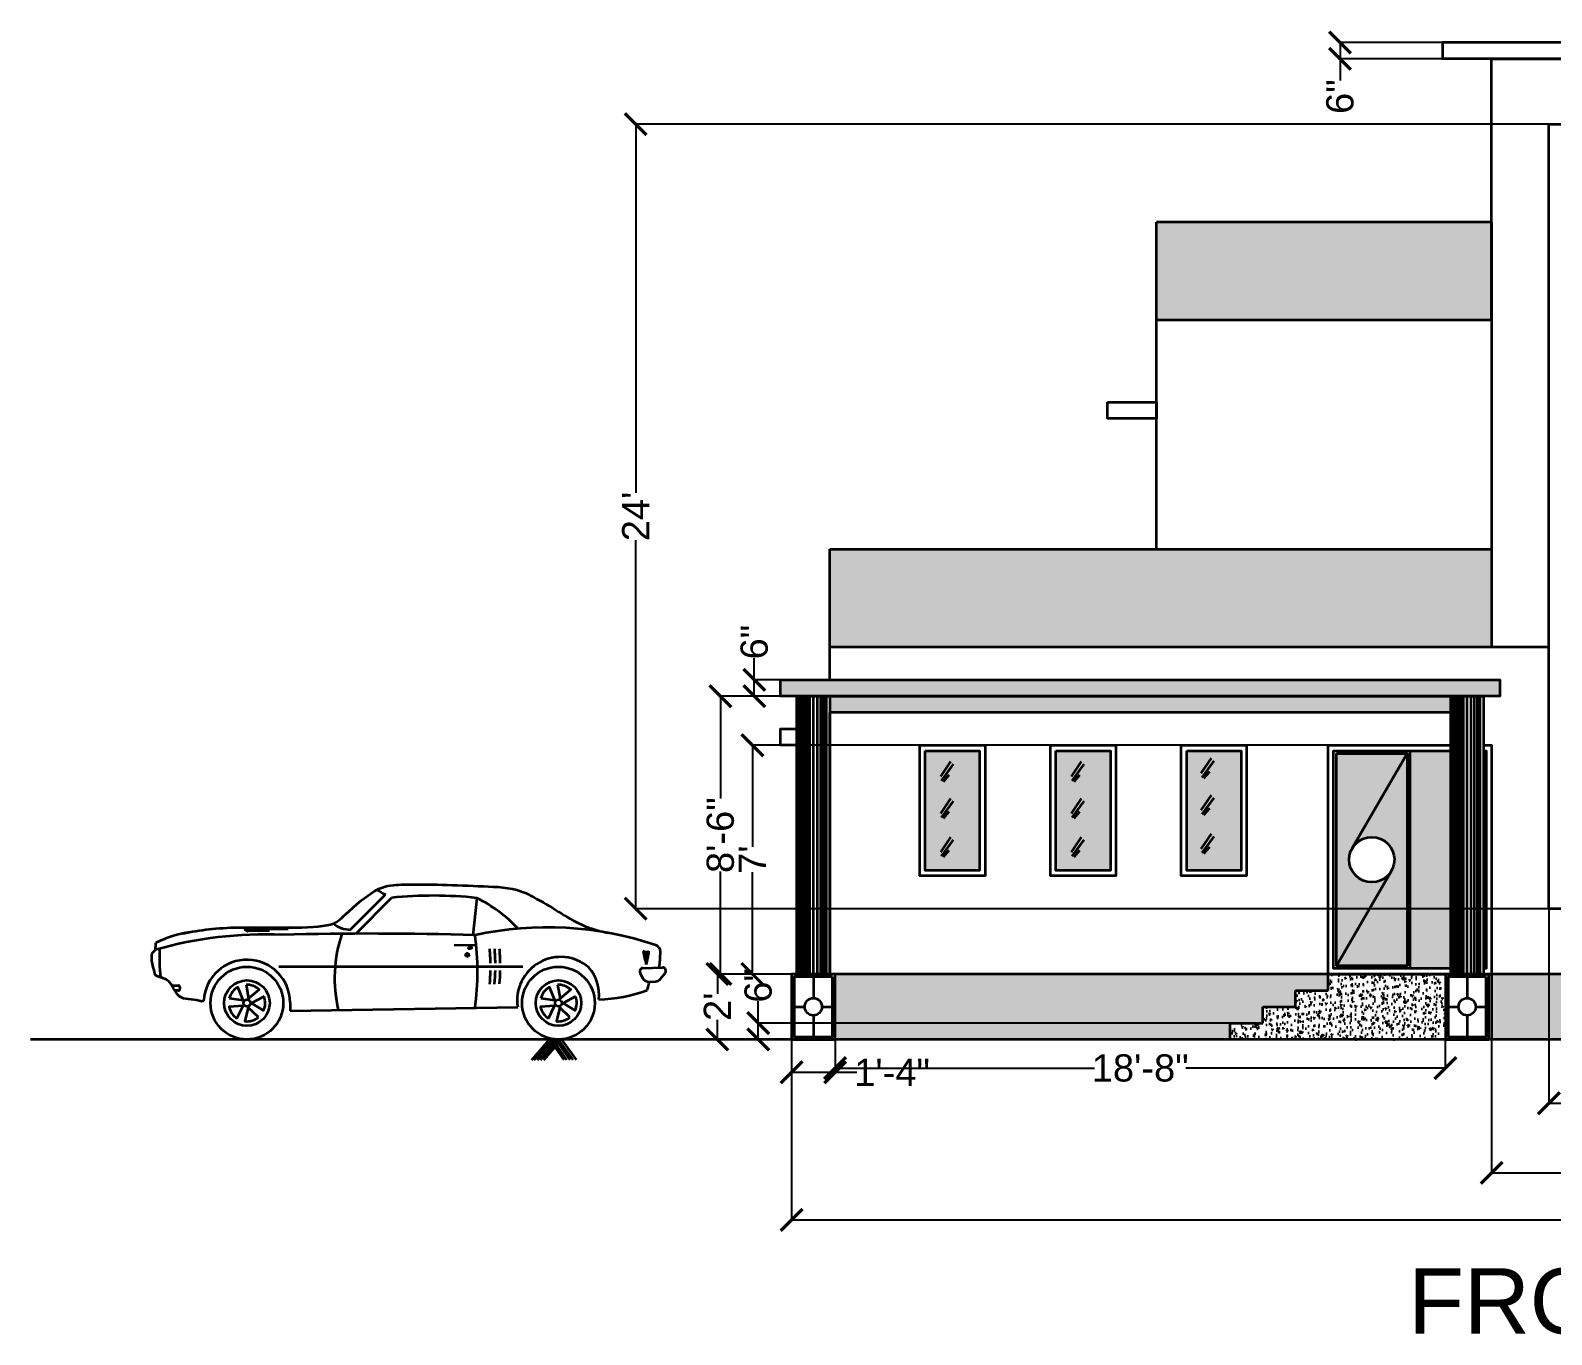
# Model space of a CAD drawing. Header units: inches. Extents: x -40 to 1928, y 303 to 1582.
# Drawn here: x -40 to 518, y 1104 to 1582 of the extents above; entities that cross this region are included whole.
import ezdxf

# ---------------------------------------------------------------- set-up
doc = ezdxf.new("R2010")
doc.units = ezdxf.units.IN
doc.header["$PDMODE"] = 35
doc.layers.add('1.WALL', color=7, linetype='Continuous', lineweight=35)
doc.styles.get("Standard").update_dxf_attribs({"font": 'arial.ttf'})
doc.dimstyles.get("Standard").update_dxf_attribs({"dimtxt": 10, "dimasz": 8, "dimexe": 0.18, "dimexo": 0.0625, "dimgap": 0.09, "dimtad": 0, "dimzin": 0, "dimdsep": 46, "dimlunit": 4, "dimtxsty": 'Standard', "dimblk": 'ARCHTICK', "dimcen": 0.09, "dimadec": 0, "dimazin": 0, "dimtfac": 1, "dimtofl": 0, "dimtmove": 0, "dimatfit": 3, "dimfxl": 1, "dimtolj": 1, "dimtzin": 0, "dimarcsym": 0})

# ---------------------------------------------------------------- blocks, each defined once
blk = doc.blocks.new('*U44')
for p, q in [((72.93, 40.23), (85.8, 53.18)), ((75, 38.82), (88.08, 51.97)), ((119.39, 51.91), (117.92, 38.32)), ((50.13, 41.06), (34.31, 40.98)), ((43.26, 39.85), (35.15, 39.78)), ((35.3, 40.46), (50.13, 40.62)), ((111.09, 34.73), (118.48, 34.64)), ((46.65, 26.83), (136.29, 26.77)), ((179.3, 24.35), (180.25, 22.49)), ((180.37, 26.17), (187.51, 26.41)), ((186.68, 22.17), (188.51, 24.37)), ((7.45, 19.78), (9.74, 19.8)), ((9.76, 17.93), (8.53, 17.92)), ((10.37, 19.19), (10.38, 18.56)), ((182.62, 21.14), (184.91, 21.28)), ((50.87, 13.52), (50.91, 10.52))]:
    blk.add_line(p, q)
for points in [[(35.31, 39.93), (35.3, 40.27, 0.269532), (35.14, 40.54), (34.38, 40.96, 0.575383), (34.15, 40.83), (34.15, 40.49, 0.269532), (34.32, 40.22), (35.08, 39.79, 0.575383)], [(28.49, 15.1), (33.61, 14.4), (31.65, 19.18, 0.199906)], [(34.64, 20.05), (35.56, 14.97), (39.5, 18.31, 0.199906)], [(142.85, 15.1), (147.96, 14.4), (146.01, 19.18, 0.199906)], [(148.99, 20.05), (149.91, 14.97), (153.85, 18.31, 0.199906)], [(31.31, 7.72), (33.55, 12.37), (28.4, 11.99, 0.199906)], [(39.19, 8.12), (35.46, 11.69), (34.23, 6.67, 0.199906)], [(41.25, 15.74), (36.7, 13.3), (41.09, 10.58, 0.199906)], [(145.66, 7.72), (147.9, 12.37), (142.75, 11.99, 0.199906)], [(153.54, 8.12), (149.81, 11.69), (148.59, 6.67, 0.199906)], [(155.6, 15.74), (151.06, 13.3), (155.45, 10.58, 0.199906)]]:
    blk.add_lwpolyline(points, format="xyb", close=True)
for points in [[(181.58, 27.46), (181.53, 31.95), (180.48, 32.43)], [(181.58, 27.46), (181.53, 31.95), (182.57, 32.45)], [(50.91, 10.52), (134.38, 11.83)]]:
    blk.add_lwpolyline(points)
for centre, radius in [((115.89, 31.01), 0.619), ((34.98, 13.35), 13.35), ((149.33, 13.35), 13.35), ((34.98, 13.35), 8.35), ((149.33, 13.35), 8.35), ((34.98, 13.35), 1.25), ((149.33, 13.35), 1.25)]:
    blk.add_circle(centre, radius)
for centre, radius, start, end in [((114.6, 105.09), 59.37, 237.6103, 240.9785), ((103.45, -95), 147.78, 83.8163, 95.9705), ((95.51, 3.91), 53.61, 43.2748, 63.5665), ((20.53, -3.15), 43.06, 98.5304, 116.112), ((73.29, 50.49), 10.26, 230.424, 268.0085), ((145.17, -84.88), 125.99, 71.5283, 102.1242), ((42.18, -111.35), 149.91, 87.8393, 105.8096), ((80.1, -1364.13), 1402.96, 88.42296, 91.3179), ((118.31, 22.51), 51.16, 161.4307, 193.2363), ((25.66, 24.94), 94.01, 351.8279, 8.1674), ((184.3, 32.25), 2.49, 357.932, 71.5283), ((79.16, 30.11), 76.3, 177.5773, 185.5205), ((34.98, 13.35), 15.9, 0.6373, 176.3412), ((45.64, 26.83), 78.76, 0.852, 4.6556), ((47.43, 26.85), 78.76, 0.852, 4.6556), ((49.23, 26.87), 78.76, 0.852, 4.6556), ((150.1, 14.36), 15.92, 49.2263, 189.1528), ((216.26, 37.76), 36.17, 188.4683, 196.5315), ((146.68, 36.98), 36.17, 344.7432, 352.8063), ((116.55, 34.7), 70.29, 353.1942, 357.932), ((45.64, 26.83), 78.76, 355.2644, 358.8633), ((47.43, 26.85), 78.76, 355.2644, 358.8633), ((49.23, 26.87), 78.76, 355.2644, 358.8633), ((149.4, 16.55), 14.84, 352.7285, 41.6613), ((180.41, 24.92), 1.25, 91.939, 207.109), ((182.47, 23.63), 2.49, 207.109, 273.4677), ((187.55, 25.16), 1.25, 320.1683, 91.939), ((9.75, 19.18), 0.623, 0.6373, 90.6373), ((9.76, 18.55), 0.623, 270.6373, 0.6373), ((162.47, 70.82), 56.18, 271.6865, 290.2774), ((114.25, 37.03), 70.29, 344.3985, 346.9385), ((184.76, 23.76), 2.49, 273.4677, 320.1683)]:
    blk.add_arc(centre, radius, start, end)
blk.add_ellipse((116.89, 33.59), major_axis=(-0.63, -0.007), ratio=0.610043)
for points, knots in [([(11.39, 38.92), (18.06, 40.19), (30.91, 42.01), (64.77, 40.11), (70.25, 44.91), (82.35, 56.38), (99.18, 57.3), (116.06, 56.35), (133.04, 55.87), (145.24, 49.87), (153.62, 43.8), (161.17, 40.68), (164.92, 39.73), (167.29, 39.15)], [18.629823, 18.629823, 18.629823, 18.629823, 19.527405, 20.700571, 21.107983, 21.608568, 21.92336, 23.151359, 23.716171, 23.908743, 24.77794, 24.943072, 25.187755, 25.187755, 25.187755, 25.187755]), ([(19.11, 14.36), (18.99, 14.21), (18.5, 13.81), (15.35, 15), (9.19, 13.94), (7.26, 22.22), (3.01, 22.66), (1.32, 23.61), (0.64, 26.92), (-0.96, 31.49), (1.54, 32.64), (1.5, 34.06), (1.49, 34.8), (1.49, 35.06), (1.52, 35.3), (1.58, 35.51)], [16.815853, 16.815853, 16.815853, 16.815853, 16.838212, 16.885395, 17.18439, 17.479846, 17.654423, 17.670693, 17.696923, 18.016358, 18.052739, 18.140805, 18.140805, 18.140805, 18.172382, 18.172382, 18.172382, 18.172382])]:
    blk.add_open_spline(points, degree=3, knots=knots)
blk = doc.blocks.new('_ArchTick')
at = {"color": 0, "linetype": 'ByBlock', "const_width": 0.15}
blk.add_lwpolyline([(-0.5, -0.5), (0.5, 0.5)], dxfattribs=at)
blk = doc.blocks.new('*D50')
at = {"layer": '1.WALL', "color": 0, "lineweight": -2, "transparency": 16777216}
for p, q in [((478.37, 1578.07), (440.59, 1578.07)), ((440.77, 1578.07), (440.77, 1572.07)), ((478.37, 1572.07), (440.59, 1572.07)), ((440.77, 1572.07), (440.77, 1564.07))]:
    blk.add_line(p, q, dxfattribs=at)
at = {"layer": 'Defpoints', "color": 0, "transparency": 16777216}
for p in [(478.43, 1578.07), (440.77, 1572.07), (478.43, 1572.07)]:
    blk.add_point(p, dxfattribs=at)
at = {"layer": '1.WALL', "color": 0, "lineweight": -2, "transparency": 16777216, "xscale": 8, "yscale": 8, "zscale": 8}
for p, rotation in [((440.77, 1578.07), 90), ((440.77, 1572.07), 270)]:
    blk.add_blockref('_ArchTick', p, dxfattribs=dict(at, rotation=rotation))
at = {"layer": '1.WALL', "color": 0, "transparency": 16777216, "insert": (440.77, 1558.2), "char_height": 10, "attachment_point": 5, "rotation": 90}
blk.add_mtext('\\A1;6"', dxfattribs=at)
blk = doc.blocks.new('*D51')
at = {"layer": '1.WALL', "color": 0, "lineweight": -2, "transparency": 16777216}
for p, q in [((239.43, 1212.01), (239.43, 1199.82)), ((255.43, 1212.01), (255.43, 1199.82)), ((239.43, 1200), (255.43, 1200)), ((255.43, 1200), (263.43, 1200))]:
    blk.add_line(p, q, dxfattribs=at)
at = {"layer": 'Defpoints', "color": 0, "transparency": 16777216}
for p in [(239.43, 1212.07), (255.43, 1212.07), (255.43, 1200)]:
    blk.add_point(p, dxfattribs=at)
at = {"layer": '1.WALL', "color": 0, "lineweight": -2, "transparency": 16777216, "xscale": 8, "yscale": 8, "zscale": 8, "rotation": 180}
blk.add_blockref('_ArchTick', (239.43, 1200), dxfattribs=at)
at = {"layer": '1.WALL', "color": 0, "lineweight": -2, "transparency": 16777216, "xscale": 8, "yscale": 8, "zscale": 8}
blk.add_blockref('_ArchTick', (255.43, 1200), dxfattribs=at)
at = {"layer": '1.WALL', "color": 0, "transparency": 16777216, "insert": (276.34, 1200), "char_height": 10, "attachment_point": 5}
blk.add_mtext('\\A1;1\'-4"', dxfattribs=at)
blk = doc.blocks.new('*D52')
at = {"layer": '1.WALL', "color": 0, "lineweight": -2, "transparency": 16777216}
for p, q in [((255.43, 1212.01), (255.43, 1201.36)), ((479.43, 1212.01), (479.43, 1201.36)), ((255.43, 1201.54), (350.64, 1201.54)), ((479.43, 1201.54), (384.23, 1201.54))]:
    blk.add_line(p, q, dxfattribs=at)
at = {"layer": 'Defpoints', "color": 0, "transparency": 16777216}
for p in [(255.43, 1212.07), (479.43, 1212.07), (479.43, 1201.54)]:
    blk.add_point(p, dxfattribs=at)
at = {"layer": '1.WALL', "color": 0, "lineweight": -2, "transparency": 16777216, "xscale": 8, "yscale": 8, "zscale": 8, "rotation": 180}
blk.add_blockref('_ArchTick', (255.43, 1201.54), dxfattribs=at)
at = {"layer": '1.WALL', "color": 0, "lineweight": -2, "transparency": 16777216, "xscale": 8, "yscale": 8, "zscale": 8}
blk.add_blockref('_ArchTick', (479.43, 1201.54), dxfattribs=at)
at = {"layer": '1.WALL', "color": 0, "transparency": 16777216, "insert": (367.43, 1201.54), "char_height": 10, "attachment_point": 5}
blk.add_mtext('\\A1;18\'-8"', dxfattribs=at)
blk = doc.blocks.new('*D53')
at = {"layer": '1.WALL', "color": 0, "lineweight": -2, "transparency": 16777216}
for p, q in [((496.43, 1212.01), (496.43, 1162.92)), ((736.43, 1212.01), (736.43, 1162.92)), ((496.43, 1163.1), (607.77, 1163.1)), ((736.43, 1163.1), (625.09, 1163.1))]:
    blk.add_line(p, q, dxfattribs=at)
at = {"layer": 'Defpoints', "color": 0, "transparency": 16777216}
for p in [(496.43, 1212.07), (736.43, 1212.07), (736.43, 1163.1)]:
    blk.add_point(p, dxfattribs=at)
at = {"layer": '1.WALL', "color": 0, "lineweight": -2, "transparency": 16777216, "xscale": 8, "yscale": 8, "zscale": 8, "rotation": 180}
blk.add_blockref('_ArchTick', (496.43, 1163.1), dxfattribs=at)
at = {"layer": '1.WALL', "color": 0, "lineweight": -2, "transparency": 16777216, "xscale": 8, "yscale": 8, "zscale": 8}
blk.add_blockref('_ArchTick', (736.43, 1163.1), dxfattribs=at)
at = {"layer": '1.WALL', "color": 0, "transparency": 16777216, "insert": (616.43, 1163.1), "char_height": 10, "attachment_point": 5}
blk.add_mtext("\\A1;20'", dxfattribs=at)
blk = doc.blocks.new('*D55')
at = {"layer": '1.WALL', "color": 0, "lineweight": -2, "transparency": 16777216}
for p, q in [((239.43, 1212.01), (239.43, 1145.63)), ((853.43, 1212.01), (853.43, 1145.63)), ((239.43, 1145.81), (529.17, 1145.81)), ((853.43, 1145.81), (563.7, 1145.81))]:
    blk.add_line(p, q, dxfattribs=at)
at = {"layer": 'Defpoints', "color": 0, "transparency": 16777216}
for p in [(239.43, 1212.07), (853.43, 1212.07), (239.43, 1145.81)]:
    blk.add_point(p, dxfattribs=at)
at = {"layer": '1.WALL', "color": 0, "lineweight": -2, "transparency": 16777216, "xscale": 8, "yscale": 8, "zscale": 8, "rotation": 180}
blk.add_blockref('_ArchTick', (239.43, 1145.81), dxfattribs=at)
at = {"layer": '1.WALL', "color": 0, "lineweight": -2, "transparency": 16777216, "xscale": 8, "yscale": 8, "zscale": 8}
blk.add_blockref('_ArchTick', (853.43, 1145.81), dxfattribs=at)
at = {"layer": '1.WALL', "color": 0, "transparency": 16777216, "insert": (546.43, 1145.81), "char_height": 10, "attachment_point": 5}
blk.add_mtext('\\A1;51\'-2"', dxfattribs=at)
blk = doc.blocks.new('*D56')
at = {"layer": '1.WALL', "color": 0, "lineweight": -2, "transparency": 16777216}
for p, q in [((235.37, 1338.07), (213.14, 1338.07)), ((213.32, 1338.07), (213.32, 1300.46)), ((213.32, 1236.07), (213.32, 1273.68)), ((239.37, 1236.07), (213.14, 1236.07))]:
    blk.add_line(p, q, dxfattribs=at)
at = {"layer": 'Defpoints', "color": 0, "transparency": 16777216}
for p in [(213.32, 1338.07), (235.43, 1338.07), (239.43, 1236.07)]:
    blk.add_point(p, dxfattribs=at)
at = {"layer": '1.WALL', "color": 0, "lineweight": -2, "transparency": 16777216, "xscale": 8, "yscale": 8, "zscale": 8}
for p, rotation in [((213.32, 1338.07), 90), ((213.32, 1236.07), 270)]:
    blk.add_blockref('_ArchTick', p, dxfattribs=dict(at, rotation=rotation))
at = {"layer": '1.WALL', "color": 0, "transparency": 16777216, "insert": (213.32, 1287.07), "char_height": 10, "attachment_point": 5, "rotation": 90}
blk.add_mtext('\\A1;8\'-6"', dxfattribs=at)
blk = doc.blocks.new('*D57')
at = {"layer": '1.WALL', "color": 0, "lineweight": -2, "transparency": 16777216}
for p, q in [((225.77, 1344.07), (225.77, 1352.07)), ((235.37, 1344.07), (225.59, 1344.07)), ((225.77, 1338.07), (225.77, 1344.07)), ((235.37, 1338.07), (225.59, 1338.07))]:
    blk.add_line(p, q, dxfattribs=at)
at = {"layer": 'Defpoints', "color": 0, "transparency": 16777216}
for p in [(225.77, 1344.07), (235.43, 1344.07), (235.43, 1338.07)]:
    blk.add_point(p, dxfattribs=at)
at = {"layer": '1.WALL', "color": 0, "lineweight": -2, "transparency": 16777216, "xscale": 8, "yscale": 8, "zscale": 8}
for p, rotation in [((225.77, 1344.07), 90), ((225.77, 1338.07), 270)]:
    blk.add_blockref('_ArchTick', p, dxfattribs=dict(at, rotation=rotation))
at = {"layer": '1.WALL', "color": 0, "transparency": 16777216, "insert": (225.77, 1357.93), "char_height": 10, "attachment_point": 5, "rotation": 90}
blk.add_mtext('\\A1;6"', dxfattribs=at)
blk = doc.blocks.new('*D58')
at = {"layer": '1.WALL', "color": 0, "lineweight": -2, "transparency": 16777216}
for p, q in [((436.37, 1320.07), (224.88, 1320.07)), ((225.06, 1320.07), (225.06, 1282.72)), ((225.06, 1236.07), (225.06, 1273.42)), ((436.37, 1236.07), (224.88, 1236.07))]:
    blk.add_line(p, q, dxfattribs=at)
at = {"layer": 'Defpoints', "color": 0, "transparency": 16777216}
for p in [(225.06, 1320.07), (436.43, 1320.07), (436.43, 1236.07)]:
    blk.add_point(p, dxfattribs=at)
at = {"layer": '1.WALL', "color": 0, "lineweight": -2, "transparency": 16777216, "xscale": 8, "yscale": 8, "zscale": 8}
for p, rotation in [((225.06, 1320.07), 90), ((225.06, 1236.07), 270)]:
    blk.add_blockref('_ArchTick', p, dxfattribs=dict(at, rotation=rotation))
at = {"layer": '1.WALL', "color": 0, "transparency": 16777216, "insert": (225.06, 1278.07), "char_height": 10, "attachment_point": 5, "rotation": 90}
blk.add_mtext("\\A1;7'", dxfattribs=at)
blk = doc.blocks.new('*D59')
at = {"layer": '1.WALL', "color": 0, "lineweight": -2, "transparency": 16777216}
for p, q in [((436.37, 1236.07), (212.03, 1236.07)), ((212.21, 1236.07), (212.21, 1228.84)), ((212.21, 1212.07), (212.21, 1219.29)), ((400.37, 1212.07), (212.03, 1212.07))]:
    blk.add_line(p, q, dxfattribs=at)
at = {"layer": 'Defpoints', "color": 0, "transparency": 16777216}
for p in [(212.21, 1236.07), (436.43, 1236.07), (400.43, 1212.07)]:
    blk.add_point(p, dxfattribs=at)
at = {"layer": '1.WALL', "color": 0, "lineweight": -2, "transparency": 16777216, "xscale": 8, "yscale": 8, "zscale": 8}
for p, rotation in [((212.21, 1236.07), 90), ((212.21, 1212.07), 270)]:
    blk.add_blockref('_ArchTick', p, dxfattribs=dict(at, rotation=rotation))
at = {"layer": '1.WALL', "color": 0, "transparency": 16777216, "insert": (212.21, 1224.07), "char_height": 10, "attachment_point": 5, "rotation": 90}
blk.add_mtext("\\A1;2'", dxfattribs=at)
blk = doc.blocks.new('*D60')
at = {"layer": '1.WALL', "color": 0, "lineweight": -2, "transparency": 16777216}
for p, q in [((227.2, 1218.07), (227.2, 1226.07)), ((400.37, 1218.07), (227.02, 1218.07)), ((227.2, 1212.07), (227.2, 1218.07)), ((400.37, 1212.07), (227.02, 1212.07))]:
    blk.add_line(p, q, dxfattribs=at)
at = {"layer": 'Defpoints', "color": 0, "transparency": 16777216}
for p in [(227.2, 1218.07), (400.43, 1218.07), (400.43, 1212.07)]:
    blk.add_point(p, dxfattribs=at)
at = {"layer": '1.WALL', "color": 0, "lineweight": -2, "transparency": 16777216, "xscale": 8, "yscale": 8, "zscale": 8}
for p, rotation in [((227.2, 1218.07), 90), ((227.2, 1212.07), 270)]:
    blk.add_blockref('_ArchTick', p, dxfattribs=dict(at, rotation=rotation))
at = {"layer": '1.WALL', "color": 0, "transparency": 16777216, "insert": (227.2, 1231.93), "char_height": 10, "attachment_point": 5, "rotation": 90}
blk.add_mtext('\\A1;6"', dxfattribs=at)
blk = doc.blocks.new('*D61')
at = {"layer": '1.WALL', "color": 0, "lineweight": -2, "transparency": 16777216}
for p, q in [((517.43, 1260.01), (517.43, 1188.48)), ((565.43, 1260.01), (565.43, 1188.48)), ((517.43, 1188.66), (536.54, 1188.66)), ((565.43, 1188.66), (546.33, 1188.66))]:
    blk.add_line(p, q, dxfattribs=at)
at = {"layer": 'Defpoints', "color": 0, "transparency": 16777216}
for p in [(517.43, 1260.07), (565.43, 1260.07), (565.43, 1188.66)]:
    blk.add_point(p, dxfattribs=at)
at = {"layer": '1.WALL', "color": 0, "lineweight": -2, "transparency": 16777216, "xscale": 8, "yscale": 8, "zscale": 8, "rotation": 180}
blk.add_blockref('_ArchTick', (517.43, 1188.66), dxfattribs=at)
at = {"layer": '1.WALL', "color": 0, "lineweight": -2, "transparency": 16777216, "xscale": 8, "yscale": 8, "zscale": 8}
blk.add_blockref('_ArchTick', (565.43, 1188.66), dxfattribs=at)
at = {"layer": '1.WALL', "color": 0, "transparency": 16777216, "insert": (541.43, 1188.66), "char_height": 10, "attachment_point": 5}
blk.add_mtext("\\A1;4'", dxfattribs=at)
blk = doc.blocks.new('*D66')
at = {"layer": '1.WALL', "color": 0, "lineweight": -2, "transparency": 16777216}
for p, q in [((517.37, 1548.07), (182.03, 1548.07)), ((182.21, 1548.07), (182.21, 1412.73)), ((182.21, 1260.07), (182.21, 1395.41)), ((517.37, 1260.07), (182.03, 1260.07))]:
    blk.add_line(p, q, dxfattribs=at)
at = {"layer": 'Defpoints', "color": 0, "transparency": 16777216}
for p in [(182.21, 1548.07), (517.43, 1548.07), (517.43, 1260.07)]:
    blk.add_point(p, dxfattribs=at)
at = {"layer": '1.WALL', "color": 0, "lineweight": -2, "transparency": 16777216, "xscale": 8, "yscale": 8, "zscale": 8}
for p, rotation in [((182.21, 1548.07), 90), ((182.21, 1260.07), 270)]:
    blk.add_blockref('_ArchTick', p, dxfattribs=dict(at, rotation=rotation))
at = {"layer": '1.WALL', "color": 0, "transparency": 16777216, "insert": (182.21, 1404.07), "char_height": 10, "attachment_point": 5, "rotation": 90}
blk.add_mtext("\\A1;24'", dxfattribs=at)

msp = doc.modelspace()

# ---------------------------------------------------------------- hatches: boundary and pattern name
at = {"layer": '1.WALL', "true_color": 0xf26722}
h = msp.add_hatch(color=30, dxfattribs=at)
h.paths.add_polyline_path([(853.433, 1512.068), (736.433, 1512.068), (736.433, 1476.068), (853.433, 1476.068)])
h.paths.add_polyline_path([(496.433, 1392.068), (253.433, 1392.068), (253.433, 1356.068), (496.433, 1356.068)])
h = msp.add_hatch(color=30, dxfattribs=at)
h.paths.add_polyline_path([(496.433, 1512.068), (373.433, 1512.068), (373.433, 1476.068), (496.433, 1476.068)])
h.paths.add_polyline_path([(736.433, 1512.068), (586.433, 1512.068), (586.433, 1476.068), (736.433, 1476.068)])
at = {"layer": '1.WALL', "true_color": 0xa953a0}
msp.add_hatch(color=215, dxfattribs=at).paths.add_polyline_path([(499.433, 1344.068), (235.433, 1344.068), (235.433, 1338.068), (499.433, 1338.068)])
at = {"layer": '1.WALL', "true_color": 0xd19cc7}
msp.add_hatch(color=9, dxfattribs=at).paths.add_polyline_path([(481.433, 1338.068), (253.433, 1338.068), (253.433, 1332.068), (481.433, 1332.068)])
at = {"layer": '1.WALL'}
h = msp.add_hatch(color=256, dxfattribs=at)
h.set_gradient(color1=(39, 118, 187), color2=(173, 221, 247), tint=1, name='CYLINDER')
h.paths.add_polyline_path([(308.488, 1318.068), (288.488, 1318.068), (288.488, 1274.068), (308.488, 1274.068)])
h = msp.add_hatch(color=256, dxfattribs=at)
h.set_gradient(color1=(39, 118, 187), color2=(173, 221, 247), tint=1, name='CYLINDER')
h.paths.add_polyline_path([(356.488, 1318.068), (336.488, 1318.068), (336.488, 1274.068), (356.488, 1274.068)])
h = msp.add_hatch(color=256, dxfattribs=at)
h.set_gradient(color1=(39, 118, 187), color2=(173, 221, 247), tint=1, name='CYLINDER')
h.paths.add_polyline_path([(404.488, 1318.068), (384.488, 1318.068), (384.488, 1274.068), (404.488, 1274.068)])
at = {"layer": '1.WALL', "true_color": 0xc8c92d}
h = msp.add_hatch(color=52, dxfattribs=at)
h.paths.add_polyline_path([(465.433, 1317.068), (445.252, 1282.227, -0.7667715), (460.731, 1278.068, -0.1320083), (459.613, 1273.909), (439.433, 1239.068), (465.433, 1239.068)])
h.paths.add_polyline_path([(481.433, 1318.068), (466.433, 1318.068), (466.433, 1238.068), (481.433, 1238.068)])
at = {"layer": '1.WALL', "true_color": 0xe5e878}
msp.add_hatch(color=61, dxfattribs=at).paths.add_polyline_path([(494.433, 1318.068), (493.433, 1318.068), (493.433, 1238.068), (494.433, 1238.068)])
at = {"layer": '1.WALL', "true_color": 0x999b37}
msp.add_hatch(color=55, dxfattribs=at).paths.add_polyline_path([(465.433, 1317.068), (439.433, 1317.068), (439.433, 1239.068), (459.613, 1273.909, -0.7667715), (444.135, 1278.068, -0.1320083), (445.252, 1282.227)])
at = {"layer": '1.WALL'}
h = msp.add_hatch(dxfattribs=at)
h.set_pattern_fill('GRAVEL', color=256, style=0)
h.paths.add_polyline_path([(424.433, 1230.068), (436.433, 1230.068), (436.433, 1236.068), (255.433, 1236.068), (255.433, 1212.068), (400.433, 1212.068), (400.433, 1218.068), (412.433, 1218.068), (412.433, 1224.068), (424.433, 1224.068)])
h.paths.add_polyline_path([(736.433, 1236.068), (496.433, 1236.068), (496.433, 1212.068), (736.433, 1212.068)])
h.paths.add_polyline_path([(853.433, 1236.068), (784.433, 1236.068), (784.433, 1212.068), (853.433, 1212.068)])
h = msp.add_hatch(dxfattribs=at)
h.set_pattern_fill('AR-CONC', color=256, scale=0.03, style=0)
h.paths.add_polyline_path([(479.433, 1236.068), (436.433, 1236.068), (436.433, 1230.068), (424.433, 1230.068), (424.433, 1224.068), (412.433, 1224.068), (412.433, 1218.068), (400.433, 1218.068), (400.433, 1212.068), (479.433, 1212.068)])

# ---------------------------------------------------------------- linework, layer by layer
for p, q in [((604.433, 1578.068), (478.433, 1578.068)), ((478.433, 1578.068), (478.433, 1572.068)), ((604.433, 1572.068), (478.433, 1572.068)), ((373.433, 1392.068), (373.433, 1512.068)), ((496.433, 1512.068), (373.433, 1512.068)), ((496.433, 1512.068), (496.433, 1356.068)), ((496.433, 1476.068), (373.433, 1476.068)), ((253.433, 1356.068), (253.433, 1392.068)), ((253.433, 1392.068), (496.433, 1392.068)), ((253.433, 1344.068), (253.433, 1356.068)), ((517.433, 1356.068), (253.433, 1356.068)), ((517.433, 1356.068), (253.433, 1356.068)), ((517.433, 1356.068), (253.433, 1356.068)), ((253.433, 1236.068), (253.433, 1332.068)), ((465.433, 1317.068), (445.252, 1282.227)), ((439.433, 1239.068), (459.613, 1273.909)), ((853.433, 1236.068), (253.433, 1236.068)), ((853.433, 1236.068), (253.433, 1236.068)), ((436.433, 1230.068), (436.433, 1236.068)), ((436.433, 1236.068), (496.433, 1236.068)), ((496.433, 1236.068), (496.433, 1212.068)), ((424.433, 1224.068), (424.433, 1230.068)), ((424.433, 1230.068), (436.433, 1230.068)), ((412.433, 1218.068), (412.433, 1224.068)), ((412.433, 1224.068), (424.433, 1224.068)), ((400.433, 1212.068), (400.433, 1218.068)), ((400.433, 1218.068), (412.433, 1218.068)), ((89.243, 1212.068), (-39.97, 1212.068)), ((241.433, 1212.068), (89.243, 1212.068)), ((853.433, 1212.068), (253.433, 1212.068)), ((496.433, 1212.068), (400.433, 1212.068))]:
    msp.add_line(p, q, dxfattribs=at)
at = {"layer": '1.WALL', "color": 251, "true_color": 0x636466}
for p, q in [((241.872, 1236.068), (241.872, 1338.068)), ((242.161, 1236.068), (242.161, 1338.068)), ((242.644, 1236.068), (242.644, 1338.068)), ((243.223, 1236.068), (243.223, 1338.068)), ((243.223, 1236.068), (243.223, 1338.068)), ((243.851, 1236.068), (243.851, 1338.068)), ((243.851, 1236.068), (243.851, 1338.068)), ((244.624, 1236.068), (244.623, 1338.068)), ((244.624, 1236.068), (244.623, 1338.068)), ((245.251, 1236.068), (245.251, 1338.068)), ((246.12, 1236.068), (246.12, 1338.068)), ((247.433, 1236.068), (247.433, 1338.068)), ((248.926, 1236.068), (248.926, 1338.068)), ((250.139, 1236.068), (250.139, 1338.068)), ((250.139, 1236.068), (250.139, 1338.068)), ((251.201, 1236.068), (251.201, 1338.068)), ((251.201, 1236.068), (251.201, 1338.068)), ((251.853, 1236.068), (251.853, 1338.068)), ((252.271, 1236.068), (252.271, 1338.068)), ((252.271, 1236.068), (252.271, 1338.068)), ((252.271, 1236.068), (252.271, 1338.068)), ((481.872, 1236.068), (481.872, 1338.068)), ((482.161, 1236.068), (482.161, 1338.068)), ((482.644, 1236.068), (482.644, 1338.068)), ((483.223, 1236.068), (483.223, 1338.068)), ((483.223, 1236.068), (483.223, 1338.068)), ((483.851, 1236.068), (483.851, 1338.068)), ((483.851, 1236.068), (483.851, 1338.068)), ((484.623, 1236.068), (484.623, 1338.068)), ((484.623, 1236.068), (484.623, 1338.068)), ((485.251, 1236.068), (485.251, 1338.068)), ((486.12, 1236.068), (486.12, 1338.068)), ((487.433, 1236.068), (487.433, 1338.068)), ((488.926, 1236.068), (488.926, 1338.068)), ((490.139, 1236.068), (490.139, 1338.068)), ((490.139, 1236.068), (490.139, 1338.068)), ((491.201, 1236.068), (491.201, 1338.068)), ((491.201, 1236.068), (491.201, 1338.068)), ((491.853, 1236.068), (491.853, 1338.068)), ((492.271, 1236.068), (492.271, 1338.068)), ((492.271, 1236.068), (492.271, 1338.068)), ((492.271, 1236.068), (492.271, 1338.068)), ((247.433, 1235.068), (247.433, 1227.237)), ((487.433, 1235.068), (487.433, 1227.237)), ((240.433, 1224.068), (244.264, 1224.068)), ((250.602, 1224.068), (254.433, 1224.068)), ((480.433, 1224.068), (484.264, 1224.068)), ((490.602, 1224.068), (494.433, 1224.068)), ((247.433, 1220.899), (247.433, 1213.068)), ((487.433, 1220.899), (487.433, 1213.068))]:
    msp.add_line(p, q, dxfattribs=at)
at = {"layer": '1.WALL', "color": 7, "true_color": 0xffffff}
for p, q in [((294.174, 1308.54), (297.947, 1314.043)), ((294.519, 1307.043), (298.92, 1313.08)), ((342.147, 1308.54), (345.92, 1314.043)), ((342.492, 1307.043), (346.894, 1313.08)), ((389.769, 1309.77), (393.542, 1315.273)), ((390.115, 1308.273), (394.516, 1314.31)), ((295.227, 1306.774), (297.335, 1309.219)), ((343.201, 1306.774), (345.308, 1309.219)), ((390.823, 1308.004), (392.93, 1310.449)), ((389.769, 1296.252), (393.542, 1301.755)), ((294.174, 1295.022), (297.947, 1300.525)), ((294.519, 1293.525), (298.92, 1299.562)), ((295.227, 1293.256), (297.335, 1295.701)), ((342.147, 1295.022), (345.92, 1300.525)), ((342.492, 1293.525), (346.894, 1299.562)), ((343.201, 1293.256), (345.308, 1295.701)), ((390.115, 1294.755), (394.516, 1300.792)), ((390.823, 1294.486), (392.93, 1296.931)), ((294.174, 1280.856), (297.947, 1286.359)), ((294.519, 1279.359), (298.92, 1285.396)), ((342.147, 1280.856), (345.92, 1286.359)), ((342.492, 1279.359), (346.894, 1285.396)), ((389.769, 1282.087), (393.542, 1287.589)), ((390.115, 1280.589), (394.516, 1286.626)), ((295.227, 1279.09), (297.335, 1281.536)), ((343.201, 1279.09), (345.308, 1281.536)), ((390.823, 1280.32), (392.93, 1282.766))]:
    msp.add_line(p, q, dxfattribs=at)
at = {"layer": '1.WALL', "color": 3}
for p, q in [((144.035, 1204.539), (150.571, 1212.068)), ((144.983, 1204.539), (151.518, 1212.068)), ((146.207, 1204.539), (152.743, 1212.068)), ((147.257, 1204.539), (153.792, 1212.068)), ((148.481, 1204.539), (155.016, 1212.068)), ((150.571, 1212.068), (155.891, 1204.539)), ((151.518, 1212.068), (156.839, 1204.539)), ((152.743, 1212.068), (158.063, 1204.539)), ((153.792, 1212.068), (159.112, 1204.539)), ((155.016, 1212.068), (160.337, 1204.539))]:
    msp.add_line(p, q, dxfattribs=at)
at = {"layer": '1.WALL'}
for points in [[(496.433, 1476.068), (496.433, 1572.068), (586.433, 1572.068), (586.433, 1476.068)], [(241.433, 1236.068), (241.433, 1338.068), (253.433, 1338.068), (253.433, 1236.068)], [(247.433, 1338.068), (487.433, 1338.068)], [(481.433, 1236.068), (481.433, 1338.068), (493.433, 1338.068), (493.433, 1236.068)], [(481.433, 1332.068), (253.433, 1332.068)], [(241.433, 1320.068), (235.433, 1320.068), (235.433, 1326.068), (241.433, 1326.068)], [(253.433, 1326.068), (253.433, 1320.068)], [(493.433, 1320.068), (496.433, 1320.068), (496.433, 1236.068), (436.433, 1236.068), (436.433, 1320.068), (481.433, 1320.068)], [(481.433, 1238.068), (438.433, 1238.068), (438.433, 1318.068), (481.433, 1318.068)], [(493.433, 1318.068), (494.433, 1318.068), (494.433, 1238.068), (493.433, 1238.068)], [(253.433, 1212.068), (241.433, 1212.068)]]:
    msp.add_lwpolyline(points, dxfattribs=at)
for points in [[(517.433, 1548.068), (565.433, 1548.068), (565.433, 1260.068), (517.433, 1260.068)], [(355.433, 1446.068), (373.433, 1446.068), (373.433, 1440.068), (355.433, 1440.068)], [(235.433, 1344.068), (499.433, 1344.068), (499.433, 1338.068), (235.433, 1338.068)], [(286.488, 1320.068), (310.488, 1320.068), (310.488, 1272.068), (286.488, 1272.068)], [(288.488, 1318.068), (308.488, 1318.068), (308.488, 1274.068), (288.488, 1274.068)], [(334.488, 1320.068), (358.488, 1320.068), (358.488, 1272.068), (334.488, 1272.068)], [(336.488, 1318.068), (356.488, 1318.068), (356.488, 1274.068), (336.488, 1274.068)], [(382.488, 1320.068), (406.488, 1320.068), (406.488, 1272.068), (382.488, 1272.068)], [(384.488, 1318.068), (404.488, 1318.068), (404.488, 1274.068), (384.488, 1274.068)], [(438.433, 1318.068), (466.433, 1318.068), (466.433, 1238.068), (438.433, 1238.068)], [(439.433, 1317.068), (465.433, 1317.068), (465.433, 1239.068), (439.433, 1239.068)], [(255.433, 1236.068), (239.433, 1236.068), (239.433, 1212.068), (255.433, 1212.068)], [(254.433, 1235.068), (240.433, 1235.068), (240.433, 1213.068), (254.433, 1213.068)], [(495.433, 1236.068), (479.433, 1236.068), (479.433, 1212.068), (495.433, 1212.068)], [(494.433, 1235.068), (480.433, 1235.068), (480.433, 1213.068), (494.433, 1213.068)]]:
    msp.add_lwpolyline(points, close=True, dxfattribs=at)
msp.add_circle((452.433, 1278.068), 8.298, dxfattribs=at)
at = {"layer": '1.WALL', "color": 251, "true_color": 0x636466}
for centre in [(247.433, 1224.068), (487.433, 1224.068)]:
    msp.add_circle(centre, 3.169, dxfattribs=at)

# ---------------------------------------------------------------- block references
at = {"layer": '1.WALL'}
msp.add_blockref('*U44', (4.528, 1212.068), dxfattribs=at)

# ---------------------------------------------------------------- texts
at = {"layer": '1.WALL', "color": 4, "insert": (465.802, 1128.054), "char_height": 24, "attachment_point": 1}
msp.add_mtext_dynamic_manual_height_columns('FRONT VIEW', width=238.68702, gutter_width=12.5, heights=[0], dxfattribs=at)

# ---------------------------------------------------------------- dimensions: what is measured, and where the dimension line sits
at = {"layer": '1.WALL', "color": 251, "true_color": 0x636466}
for base, p1, p2, picture, middle in [((440.769, 1572.068), (478.433, 1578.068), (478.433, 1572.068), '*D50', (440.769, 1558.204)), ((225.773, 1344.068), (235.433, 1338.068), (235.433, 1344.068), '*D57', (225.773, 1357.932)), ((213.322, 1338.068), (239.433, 1236.068), (235.433, 1338.068), '*D56', (213.322, 1287.068)), ((225.06, 1320.068), (436.433, 1236.068), (436.433, 1320.068), '*D58', (225.06, 1278.068)), ((212.212, 1236.068), (400.433, 1212.068), (436.433, 1236.068), '*D59', (212.212, 1224.068)), ((227.201, 1218.068), (400.433, 1212.068), (400.433, 1218.068), '*D60', (227.201, 1231.932))]:
    dim = msp.add_linear_dim(base=base, p1=p1, p2=p2, angle=90, dimstyle='Standard', dxfattribs=at)
    dim.commit()
    dim.dimension.update_dxf_attribs({"geometry": picture, "text_midpoint": middle})
dim = msp.add_linear_dim(base=(182.208, 1548.068), p1=(517.433, 1260.068), p2=(517.433, 1548.068), angle=90, dimstyle='Standard', dxfattribs=at)
dim.commit()
dim.dimension.update_dxf_attribs({"geometry": '*D66', "text_midpoint": (182.208, 1404.068), "dimtype": 160})
for base, p1, p2, picture, middle in [((565.433, 1188.663), (517.433, 1260.068), (565.433, 1260.068), '*D61', (541.433, 1188.663)), ((255.433, 1200.002), (239.433, 1212.068), (255.433, 1212.068), '*D51', (276.343, 1200.002)), ((479.433, 1201.54), (255.433, 1212.068), (479.433, 1212.068), '*D52', (367.433, 1201.54))]:
    dim = msp.add_linear_dim(base=base, p1=p1, p2=p2, dimstyle='Standard', dxfattribs=at)
    dim.commit()
    dim.dimension.update_dxf_attribs({"geometry": picture, "text_midpoint": middle})
for base, p1, p2, picture, middle in [((239.433, 1145.812), (853.433, 1212.068), (239.433, 1212.068), '*D55', (546.433, 1145.812)), ((736.433, 1163.097), (496.433, 1212.068), (736.433, 1212.068), '*D53', (616.433, 1163.097))]:
    dim = msp.add_linear_dim(base=base, p1=p1, p2=p2, dimstyle='Standard', dxfattribs=at)
    dim.commit()
    dim.dimension.update_dxf_attribs({"geometry": picture, "text_midpoint": middle, "dimtype": 160})

doc.saveas('drawing.dxf')
